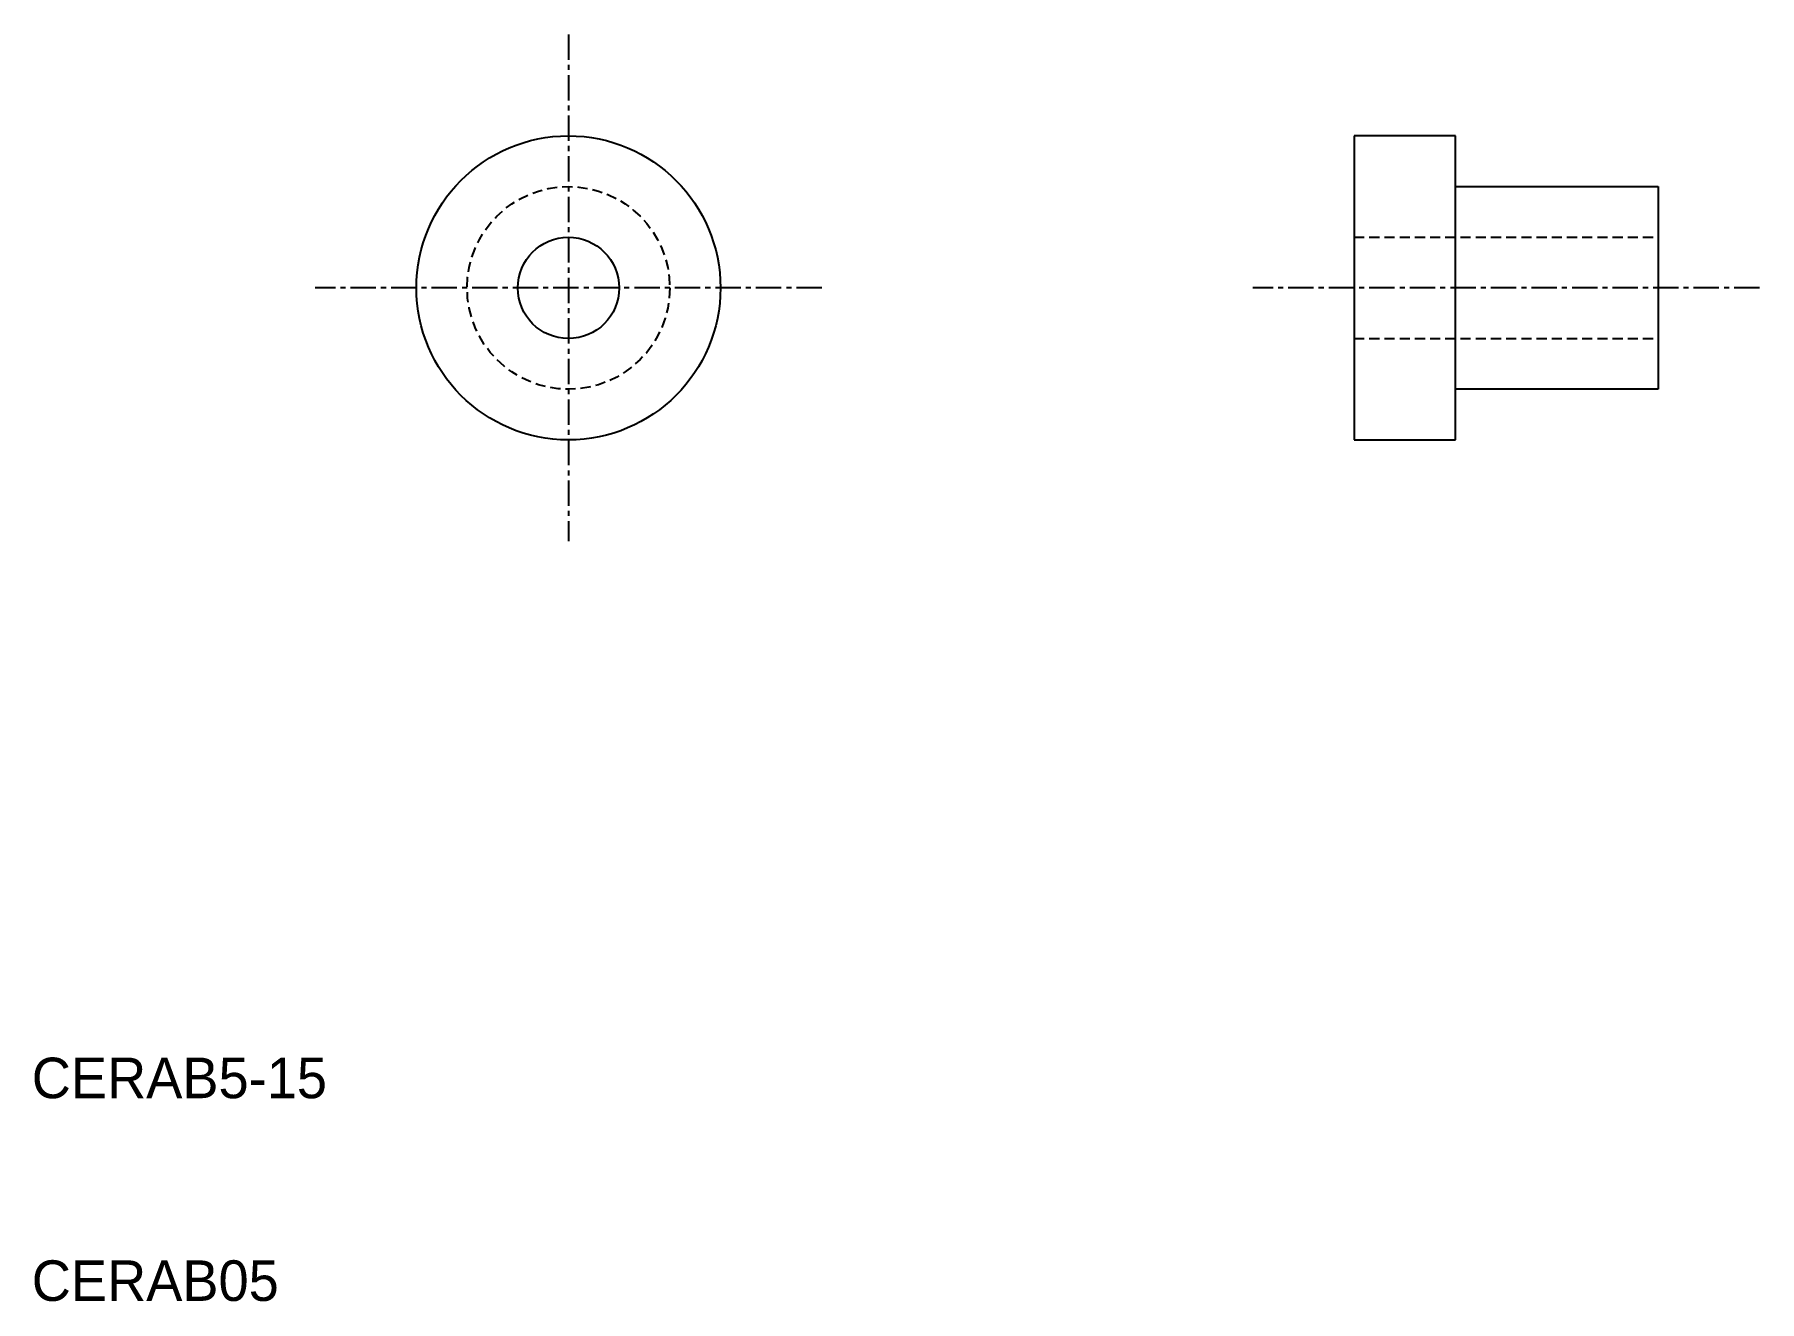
# Model space of a CAD drawing. Extents: x 19.7 to 104.8, y 20 to 82.5.
import ezdxf

# ---------------------------------------------------------------- set-up
doc = ezdxf.new("R2010")
doc.units = 0
doc.linetypes.add('CENTER', pattern=[2, 1.25, -0.25, 0.25, -0.25])
doc.linetypes.add('DASHED', pattern=[0.75, 0.5, -0.25])
doc.layers.get('0').update_dxf_attribs({"linetype": 'CONTINUOUS'})
doc.layers.add('CENTER', color=1, linetype='CENTER')

msp = doc.modelspace()

# ---------------------------------------------------------------- linework, layer by layer
at = {"color": 7, "linetype": 'CONTINUOUS'}
for p, q in [((89.824, 77.474), (84.824, 77.474)), ((84.824, 77.474), (84.824, 62.474)), ((89.824, 62.474), (89.824, 77.474)), ((89.824, 74.974), (99.824, 74.974)), ((99.824, 74.974), (99.824, 64.974)), ((99.824, 64.974), (89.824, 64.974)), ((84.824, 62.474), (89.824, 62.474))]:
    msp.add_line(p, q, dxfattribs=at)
at = {"color": 3, "linetype": 'DASHED'}
for p, q in [((84.824, 72.474), (99.824, 72.474)), ((84.824, 67.474), (99.824, 67.474))]:
    msp.add_line(p, q, dxfattribs=at)
at = {"color": 7, "linetype": 'CONTINUOUS'}
for radius in [7.5, 2.5]:
    msp.add_circle((46.064, 69.974), radius, dxfattribs=at)
at = {"color": 3, "linetype": 'DASHED'}
msp.add_circle((46.064, 69.974), 5, dxfattribs=at)
at = {"layer": 'CENTER', "color": 1, "linetype": 'CENTER'}
for p, q in [((46.064, 82.474), (46.064, 57.474)), ((58.564, 69.974), (33.564, 69.974)), ((104.824, 69.974), (79.824, 69.974))]:
    msp.add_line(p, q, dxfattribs=at)

# ---------------------------------------------------------------- texts
at = {"color": 7, "linetype": 'CONTINUOUS'}
for s, p in [('CERAB5-15', (19.584, 30)), ('CERAB05', (19.584, 20))]:
    msp.add_text(s, height=2, dxfattribs=at).set_placement(p)

doc.saveas('drawing.dxf')
